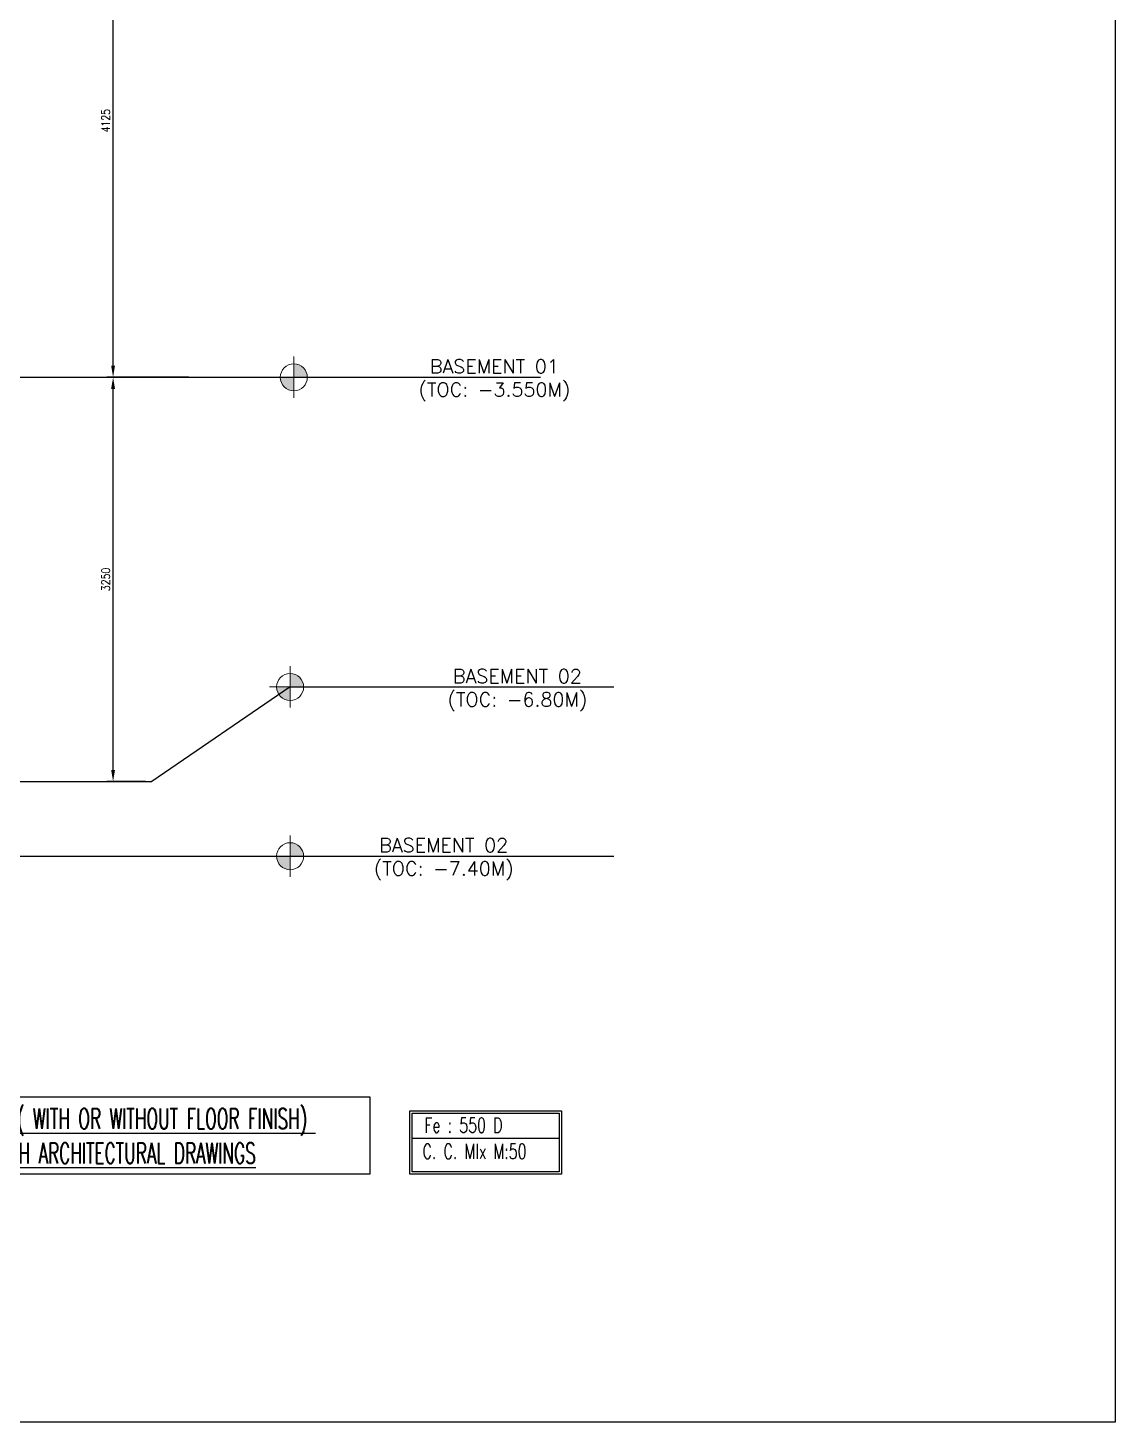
# Model space of a CAD drawing. Extents: x -69352 to 1013721, y -547461 to -186867.
# Drawn here: x 257783 to 292750, y -524893 to -480062 of the extents above; entities that cross this region are included whole.
import ezdxf
from ezdxf.enums import TextEntityAlignment as Align
from ezdxf.lldxf.tags import DXFTag

# ---------------------------------------------------------------- set-up
doc = ezdxf.new("R2010")
doc.units = 0
doc.header["$LTSCALE"] = 500
doc.header["$MEASUREMENT"] = 0
doc.header["$PDMODE"] = 35
doc.header["$PDSIZE"] = -15
doc.layers.get('DEFPOINTS').update_dxf_attribs({"color": 4})
for name, color, linetype in [('A-ANNO-DIMS', 4, 'Continuous'), ('A-ANNO-REF', 8, 'CENTER'), ('A-LVL-TXT @ 150', 4, 'Continuous'), ('S-COLUMN SIZES', 2, 'Continuous'), ('S-CONCRET LINE', 4, 'Continuous'), ('S-TITIL', 6, 'Continuous'), ('S-TITLE', 6, 'Continuous')]:
    doc.layers.add(name, color=color, linetype=linetype)
doc.layers.add('A-ANNO-SYMB', color=152, linetype='Continuous', lineweight=5)
doc.styles.add('ROMANS', font='simplex.shx', dxfattribs={"width": 0.8, "height": 275})
doc.styles.add('TPA - XXS - 1.50 mm', font='simplex.shx', dxfattribs={"height": 1.5})
tags = doc.linetypes.add('CENTER', pattern=[2, 1.25, -0.25, 0.25, -0.25]).pattern_tags.tags
tags[10:11] = [DXFTag(74, 4), DXFTag(75, 0), DXFTag(340, '0'), DXFTag(46, 1.0), DXFTag(50, 0.0), DXFTag(44, 0.0), DXFTag(45, 0.0)]
tags[8:9] = [DXFTag(74, 4), DXFTag(75, 0), DXFTag(340, '0'), DXFTag(46, 1.0), DXFTag(50, 0.0), DXFTag(44, 0.0), DXFTag(45, 0.0)]
tags[6:7] = [DXFTag(74, 4), DXFTag(75, 0), DXFTag(340, '0'), DXFTag(46, 1.0), DXFTag(50, 0.0), DXFTag(44, 0.0), DXFTag(45, 0.0)]
tags[4:5] = [DXFTag(74, 4), DXFTag(75, 0), DXFTag(340, '0'), DXFTag(46, 1.0), DXFTag(50, 0.0), DXFTag(44, 0.0), DXFTag(45, 0.0)]
doc.dimstyles.new('dim25', dxfattribs={"dimtxt": 250, "dimasz": 250, "dimexe": 200, "dimexo": 200, "dimgap": 100, "dimtad": 1, "dimdec": 0, "dimlfac": 0.25, "dimzin": 0, "dimdsep": 46, "dimtxsty": 'ROMANS', "dimcen": 0, "dimclrd": 5, "dimclre": 5, "dimclrt": 4, "dimadec": 0, "dimazin": 0, "dimtfac": 1, "dimtdec": 0, "dimtix": 1, "dimtofl": 0, "dimtmove": 2, "dimatfit": 3, "dimfxl": 0, "dimtolj": 1, "dimtzin": 0, "dimlwd": -1, "dimlwe": -1, "dimarcsym": 0})

# ---------------------------------------------------------------- blocks, each defined once
blk = doc.blocks.new('LEVEL SYMB')
h = blk.add_hatch(color=256)
h.dxf.hatch_style = 1
h.paths.add_polyline_path([(0, 0), (0, 217, -0.414214), (217, 0)])
h.paths.add_polyline_path([(0, 0), (0, -217, -0.414214), (-217, 0)])
for p, q in [((0, 332), (0, -332)), ((332, 0), (-332, 0))]:
    blk.add_line(p, q)
blk.add_circle((0, 0), 217)
blk = doc.blocks.new('*D1300')
at = {"layer": 'A-ANNO-DIMS', "color": 5}
for p, q in [((261569, -491297), (260324, -491297)), ((260524, -503922), (260524, -491672)), ((261569, -504297), (260324, -504297))]:
    blk.add_line(p, q, dxfattribs=at)
for points in [[(260586, -491672), (260461, -491672), (260524, -491297)], [(260461, -503922), (260586, -503922), (260524, -504297)]]:
    blk.add_solid(points, dxfattribs=at)
at = {"layer": 'DEFPOINTS', "color": 0}
for p in [(260524, -491297), (261769, -491297), (261769, -504297)]:
    blk.add_point(p, dxfattribs=at)
at = {"layer": 'A-ANNO-DIMS', "color": 4, "insert": (260286, -497797), "char_height": 275, "attachment_point": 5, "rotation": 90, "style": 'ROMANS'}
blk.add_mtext('\\A1;3250', dxfattribs=at)
blk = doc.blocks.new('*D1301')
at = {"layer": 'A-ANNO-DIMS', "color": 5}
for p, q in [((261569, -474797), (260324, -474797)), ((260524, -490922), (260524, -475172)), ((262960, -491297), (260324, -491297))]:
    blk.add_line(p, q, dxfattribs=at)
for points in [[(260586, -475172), (260461, -475172), (260524, -474797)], [(260461, -490922), (260586, -490922), (260524, -491297)]]:
    blk.add_solid(points, dxfattribs=at)
at = {"layer": 'DEFPOINTS', "color": 0}
for p in [(260524, -474797), (261769, -474797), (263160, -491297)]:
    blk.add_point(p, dxfattribs=at)
at = {"layer": 'A-ANNO-DIMS', "color": 4, "insert": (260286, -483047), "char_height": 275, "attachment_point": 5, "rotation": 90, "style": 'ROMANS'}
blk.add_mtext('\\A1;4125', dxfattribs=at)

msp = doc.modelspace()

# ---------------------------------------------------------------- linework, layer by layer
at = {"elevation": -141014.273}
msp.add_lwpolyline([(250131.277, -514433.025), (268785.219, -514433.025), (268785.219, -516921.785), (250131.277, -516921.785)], close=True, dxfattribs=at)
at = {"layer": 'A-ANNO-REF', "ltscale": 1000}
for p, q in [((224778.575, -491296.599, -141014.273), (274272.546, -491296.599, -141014.273)), ((266217.736, -501254.208, -141014.273), (261768.814, -504296.599, -141014.273)), ((266217.736, -501254.208, -141014.273), (276630.412, -501254.208, -141014.273)), ((224778.575, -504296.599, -141014.273), (261768.814, -504296.599, -141014.273)), ((224778.575, -506696.599, -141014.273), (261768.814, -506696.599, -141014.273)), ((261768.814, -506696.599, -141014.273), (276630.412, -506696.599, -141014.273))]:
    msp.add_line(p, q, dxfattribs=at)
at = {"layer": 'S-COLUMN SIZES', "ltscale": 2000}
msp.add_line((270143.879, -515758.596, -322939925.473), (274870.006, -515758.596, -322939925.473), dxfattribs=at)
at = {"layer": 'S-CONCRET LINE'}
msp.add_lwpolyline([(125074.242, -412401.384), (292749.782, -412401.384), (292749.782, -524892.569), (125074.242, -524892.569)], close=True, dxfattribs=at)
at = {"layer": 'S-TITLE', "color": 2, "elevation": -141014.273}
for points in [[(274949.774, -516921.785), (270064.112, -516921.785), (270064.112, -514878.193), (274949.774, -514878.193)], [(274870.006, -516842.018), (270143.879, -516842.018), (270143.879, -514957.961), (274870.006, -514957.961)]]:
    msp.add_lwpolyline(points, close=True, dxfattribs=at)

# ---------------------------------------------------------------- block references
at = {"layer": 'A-ANNO-SYMB', "xscale": 2, "yscale": 2, "zscale": 2}
for p in [(266336.297, -491296.599, -141014.273), (266217.736, -501254.208, -141014.273), (266217.736, -506696.599, -141014.273)]:
    msp.add_blockref('LEVEL SYMB', p, dxfattribs=at)

# ---------------------------------------------------------------- texts
at = {"layer": 'A-LVL-TXT @ 150', "char_height": 450, "attachment_point": 5, "style": 'TPA - XXS - 1.50 mm'}
for s, insert, width in [('\\pt16;BASEMENT 01\\P\\pt16;(TOC: -3.550M)', (272785.997, -491394.63, -141014.273), 9034.58892), ('\\pt16;BASEMENT 02\\P\\pt16;(TOC: -6.80M)', (273525.452, -501352.238, -141014.273), 11146.15197), ('\\pt16;BASEMENT 02\\P\\pt16;(TOC: -7.40M)', (271156.591, -506794.63, -141014.273), 6983.31618)]:
    msp.add_mtext(s, dxfattribs=dict(at, insert=insert, width=width))
at = {"layer": 'S-TITIL', "style": 'ROMANS', "width": 0.6}
for s, p in [('%%UNOTE:- ALL LEVELS ( WITH OR WITHOUT FLOOR FINISH) ', (259473.388, -515182.41, -141014.273)), ('%%U TO BE CONFIRMED WITH ARCHITECTURAL DRAWINGS', (258185.367, -516244.354, -141014.273))]:
    msp.add_text(s, height=660.94526, dxfattribs=at).set_placement(p, align=Align.MIDDLE)
at = {"layer": 'S-TITLE', "style": 'ROMANS', "width": 0.7}
for s, height, p in [('Fe : 550 D', 478.6065, (270534.767, -515586.272, -141014.273)), ('C. C. MIx M:50', 478.60654, (270476.076, -516427.101, -141014.273))]:
    msp.add_text(s, height=height, dxfattribs=at).set_placement(p)

# ---------------------------------------------------------------- dimensions: what is measured, and where the dimension line sits
at = {"layer": 'A-ANNO-DIMS'}
for base, p1, p2, picture, middle in [((260523.944, -474796.599, -141014.273), (263159.799, -491296.599, -141014.273), (261768.814, -474796.599, -141014.273), '*D1301', (260286.444, -483046.599, -141014.273)), ((260523.944, -491296.599, -141014.273), (261768.814, -504296.599, -141014.273), (261768.814, -491296.599, -141014.273), '*D1300', (260286.444, -497796.599, -141014.273))]:
    dim = msp.add_linear_dim(base=base, p1=p1, p2=p2, angle=90, dimstyle='dim25', override={"dimtxt": 375, "dimasz": 375}, dxfattribs=at)
    dim.commit()
    dim.dimension.update_dxf_attribs({"geometry": picture, "text_midpoint": middle})

doc.saveas('drawing.dxf')
